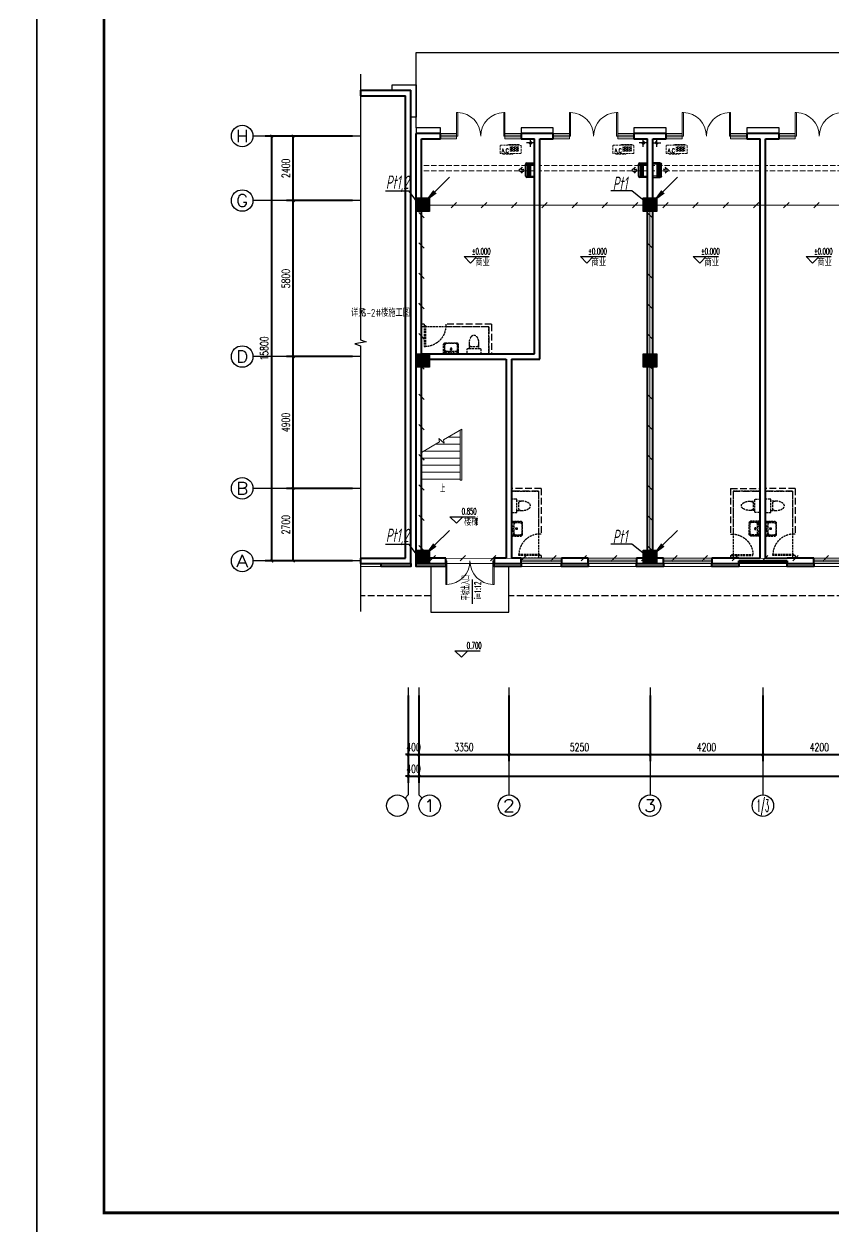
# Model space of a CAD drawing. Extents: x 491024 to 1725648, y 860327 to 1705161.
# Drawn here: x 849938 to 880075, y 1112794 to 1157519 of the extents above; entities that cross this region are included whole.
import ezdxf
from ezdxf.enums import TextEntityAlignment as Align

# ---------------------------------------------------------------- set-up
doc = ezdxf.new("R2010")
doc.units = 0
doc.header["$LTSCALE"] = 1000
doc.header["$MEASUREMENT"] = 0
for name, pattern in [('__DASH', [0.35, 0.25, -0.1]), ('CENTER2', [1.125, 0.75, -0.125, 0.125, -0.125]), ('DASH', [0.35, 0.25, -0.1])]:
    doc.linetypes.add(name, pattern=pattern)
doc.layers.get('Defpoints').update_dxf_attribs({"color": 8})
for name, color, linetype in [('!!电气', 1, 'Continuous'), ('A-AC', 8, 'Continuous'), ('A-DI-S(箭头)', 8, 'Continuous'), ('A-EQPM-MECH', 8, 'Continuous'), ('AXIS', 8, 'Continuous'), ('AXIS_TEXT', 8, 'Continuous'), ('C-AXIS(轴号)', 8, 'Continuous'), ('C-AXIS-T(字)', 8, 'Continuous'), ('DIM-照明', 3, 'Continuous'), ('DIM_ELEV', 8, 'Continuous'), ('DIM_SYMB', 8, 'Continuous'), ('LWIRE', 4, 'Continuous'), ('PUB_TEXT', 8, 'Continuous'), ('S-COLU-HATCH', 8, 'Continuous'), ('S-COLU-LINE1', 8, 'Continuous'), ('SHTLN', 4, 'Continuous'), ('WIRE-接地', 2, 'Continuous'), ('卫生间', 8, 'Continuous'), ('图框', 140, 'Continuous'), ('平面线脚', 8, 'Continuous'), ('机电标识类', 8, 'Continuous')]:
    doc.layers.add(name, color=color, linetype=linetype)
for name, color, linetype, lineweight in [('STAIR', 8, 'Continuous', 18), ('WALL', 8, 'Continuous', 40), ('WINDOW', 8, 'Continuous', 15), ('平面-看线', 8, 'Continuous', 15), ('平面-空调预留孔', 8, 'Continuous', 15), ('空调', 8, 'Continuous', 13)]:
    doc.layers.add(name, color=color, linetype=linetype, lineweight=lineweight)
doc.layers.add('审核', color=1, linetype='Continuous', plot=False)
doc.styles.add('_TCH_AXIS', font='COMPLEX', dxfattribs={"bigfont": 'GBCBIG'})
doc.styles.add('_TCH_DIM', font='SIMPLEX.shx', dxfattribs={"width": 0.7, "bigfont": 'GBCBIG.shx'})
doc.styles.add('_TCH_DIM_T3', font='SIMPLEX', dxfattribs={"width": 0.705882, "bigfont": 'GBCBIG'})
doc.styles.add('COMPLEX', font='COMPLEX')
doc.styles.add('HZTXT', font='gbeitc.shx', dxfattribs={"width": 0.8, "height": 400, "bigfont": 'hztxt.shx'})
doc.styles.get("Standard").update_dxf_attribs({"font": 'gbenor.shx', "bigfont": 'gbcbig.shx'})
doc.dimstyles.new('_TCH_ARCH&&100', dxfattribs={"dimtxt": 297.5, "dimasz": 100, "dimexe": 250, "dimexo": 300, "dimgap": 126.25, "dimtad": 1, "dimdec": 0, "dimzin": 0, "dimdsep": 46, "dimtxsty": '_TCH_DIM_T3', "dimblk": 'ARCHTICK', "dimcen": 0.09, "dimclrt": 7, "dimazin": 2, "dimtfac": 1, "dimtdec": 0, "dimtix": 1, "dimtmove": 2, "dimatfit": 3, "dimfxl": 1, "dimtolj": 1, "dimtzin": 0, "dimarcsym": 0})

# ---------------------------------------------------------------- blocks, each defined once
blk = doc.blocks.new('QER5Y5WE3')
for p, q in [((-194, 188), (-1, 388)), ((194, -188), (-194, 188)), ((72, 389), (-156, 153)), ((292, -73), (-90, 296)), ((321, -43), (-61, 326)), ((360, -17), (-29, 359)), ((389, 14), (0, 389)), ((72, 389), (387, 86)), ((387, 86), (159, -151)), ((388, 13), (194, -188)), ((236, 408), (404, 419)), ((326, 383), (236, 408)), ((326, 383), (253, 308)), ((297, 307), (253, 308)), ((299, 264), (297, 307)), ((372, 340), (299, 264)), ((399, 251), (372, 340)), ((399, 251), (404, 419))]:
    blk.add_line(p, q)
for centre, start, end in [((36, 352), 46.0154, 136.0154), ((351, 49), 316.0154, 46.0154)]:
    blk.add_arc(centre, 51.3, start, end)
blk = doc.blocks.new('gsergvr')
at = {"layer": '平面-空调预留孔', "linetype": 'DASH', "ltscale": 0.3}
for p, q in [((34075, 17176), (34075, 17166)), ((34085, 17156), (34438, 17156)), ((34448, 17166), (34448, 17176))]:
    blk.add_line(p, q, dxfattribs=at)
blk.add_lwpolyline([(34729, 17176), (33989, 17176, -0.414214), (33969, 17196), (33969, 17466, -0.414214), (33989, 17486), (34729, 17486, -0.414214), (34749, 17466), (34749, 17196, -0.414214)], format="xyb", close=True, dxfattribs=at)
for points in [[(34679, 17515), (34260, 17515), (34260, 17500), (34679, 17500)], [(34658, 17428), (34343, 17428), (34343, 17399), (34658, 17399)], [(34658, 17362), (34343, 17362), (34343, 17333), (34658, 17333)], [(34658, 17296), (34343, 17296), (34343, 17267), (34658, 17267)]]:
    blk.add_lwpolyline(points, close=True, dxfattribs=at)
for centre, start, end in [((34085, 17166), 180, 270), ((34438, 17166), 270, 0)]:
    blk.add_arc(centre, 10, start, end, dxfattribs=at)
at = {"layer": '平面-空调预留孔', "linetype": 'DASH', "ltscale": 0.3, "style": '_TCH_DIM', "width": 0.705882}
blk.add_text('A.C', height=146.9, dxfattribs=at).set_placement((34028, 17216))
blk = doc.blocks.new('GSDFD')
at = {"layer": '机电标识类', "color": 250, "linetype": 'DASH', "ltscale": 400}
for p, q in [((14683726, 6458089), (14684026, 6458089)), ((14683876, 6457939), (14683876, 6458239))]:
    blk.add_line(p, q, dxfattribs=at)
at = {"layer": '空调', "color": 1, "linetype": 'DASH'}
blk.add_circle((14683876, 6458089), 50, dxfattribs=at)
blk = doc.blocks.new('1241241')
at = {"layer": '审核', "color": 251, "linetype": '__DASH'}
for p, q in [((1100, 2600), (0, 2600)), ((0, 2500), (0, 2600)), ((1000, 2500), (0, 2500)), ((1000, 2500), (1000, 900)), ((1100, 2600), (1100, 900)), ((1100, 900), (1000, 900)), ((1000, 100), (1000, 100)), ((1100, 100), (1000, 100)), ((1100, 100), (1000, 100)), ((1000, 100), (1000, 0)), ((1100, 100), (1000, 100)), ((1100, 0), (1000, 0)), ((1100, 100), (1100, 100)), ((1100, 100), (1100, 0))]:
    blk.add_line(p, q, dxfattribs=at)
at = {"layer": '审核', "color": 251, "linetype": '__DASH', "ltscale": 0.3}
for p, q in [((0, 2170), (0, 1730)), ((170, 2200), (30, 2200)), ((200, 2119), (200, 2170)), ((200, 1780), (200, 2119)), ((430, 2119), (200, 2119)), ((260, 2089), (260, 1810)), ((0, 1379), (350, 1379)), ((0, 819), (0, 1379)), ((349, 1351), (26, 1351)), ((26, 848), (26, 1351)), ((30, 1700), (170, 1700)), ((51, 1379), (51, 1352)), ((123, 1380), (123, 1352)), ((200, 1730), (200, 1780)), ((200, 1780), (430, 1780)), ((381, 1321), (349, 1351)), ((350, 1379), (410, 1329)), ((26, 1331), (79, 1331)), ((26, 1010), (26, 1190)), ((26, 1100), (26, 1010)), ((79, 1331), (79, 1253)), ((79, 868), (79, 945)), ((84, 1248), (100, 1248)), ((84, 950), (100, 950)), ((100, 909), (100, 1289)), ((100, 909), (127, 868)), ((101, 1291), (127, 1331)), ((127, 1331), (335, 1331)), ((335, 1331), (381, 1290)), ((335, 868), (381, 909)), ((381, 1321), (381, 878)), ((410, 869), (410, 1329)), ((1100, 900), (1000, 900)), ((0, 819), (350, 819)), ((26, 868), (79, 868)), ((349, 848), (26, 848)), ((51, 822), (51, 848)), ((123, 820), (123, 848)), ((127, 868), (335, 868)), ((381, 878), (349, 848)), ((350, 819), (410, 869)), ((270, 100), (270, 140)), ((1050, 140), (270, 140)), ((1050, 100), (270, 100)), ((1100, 100), (1000, 100)), ((1050, 100), (1050, 140))]:
    blk.add_line(p, q, dxfattribs=at)
blk.add_lwpolyline([(1000, 0), (0, 0), (0, 2500), (1000, 2500)], close=True, dxfattribs=at)
for centre, radius in [((44, 1100), 8), ((54, 1190), 15), ((56, 1010), 15), ((182, 1100), 33.1), ((182, 1100), 24.9)]:
    blk.add_circle(centre, radius, dxfattribs=at)
for centre, radius, start, end in [((30, 2170), 30, 90, 180), ((170, 2170), 30, 0, 90), ((413, 1722), 398, 53.3619, 112.5495), ((413, 2177), 398, 247.4505, 306.6381), ((590, 1950), 110, 303.4509, 56.5491), ((30, 1730), 30, 180, 270), ((170, 1730), 30, 270, 0), ((84, 1253), 5, 180, 270), ((84, 945), 5, 90, 180), ((105, 1289), 5, 147.2444, 180), ((1050, 120), 780, 90, 178.5307)]:
    blk.add_arc(centre, radius, start, end, dxfattribs=at)
blk = doc.blocks.new('rewerwer')
at = {"layer": 'S-COLU-HATCH'}
h = blk.add_hatch(color=256, dxfattribs=at)
h.dxf.hatch_style = 1
h.paths.add_polyline_path([(1293088, 1151056), (1293588, 1151056), (1293588, 1150556), (1293088, 1150556)])
h = blk.add_hatch(color=256, dxfattribs=at)
h.dxf.hatch_style = 1
h.paths.add_polyline_path([(1301538, 1151056), (1302038, 1151056), (1302038, 1150556), (1301538, 1150556)])
h = blk.add_hatch(color=256, dxfattribs=at)
h.dxf.hatch_style = 1
h.paths.add_polyline_path([(1293088, 1145256), (1293588, 1145256), (1293588, 1144756), (1293088, 1144756)])
h = blk.add_hatch(color=256, dxfattribs=at)
h.dxf.hatch_style = 1
h.paths.add_polyline_path([(1301538, 1145256), (1302038, 1145256), (1302038, 1144756), (1301538, 1144756)])
h = blk.add_hatch(color=256, dxfattribs=at)
h.dxf.hatch_style = 1
h.paths.add_polyline_path([(1293088, 1137956), (1293588, 1137956), (1293588, 1137456), (1293088, 1137456)])
h = blk.add_hatch(color=256, dxfattribs=at)
h.dxf.hatch_style = 1
h.paths.add_polyline_path([(1301538, 1137956), (1302038, 1137956), (1302038, 1137456), (1301538, 1137456)])
at = {"layer": 'S-COLU-LINE1'}
for points in [[(1293088, 1151056), (1293588, 1151056), (1293588, 1150556), (1293088, 1150556)], [(1301538, 1151056), (1302038, 1151056), (1302038, 1150556), (1301538, 1150556)], [(1293088, 1145256), (1293588, 1145256), (1293588, 1144756), (1293088, 1144756)], [(1301538, 1145256), (1302038, 1145256), (1302038, 1144756), (1301538, 1144756)], [(1293088, 1137956), (1293588, 1137956), (1293588, 1137456), (1293088, 1137456)], [(1301538, 1137956), (1302038, 1137956), (1302038, 1137456), (1301538, 1137456)]]:
    blk.add_lwpolyline(points, close=True, dxfattribs=at)
blk = doc.blocks.new('_ArchTick')
at = {"color": 0, "linetype": 'ByBlock', "const_width": 0.4}
blk.add_lwpolyline([(-0.5, -0.5), (0.5, 0.5)], dxfattribs=at)
blk = doc.blocks.new('*D51')
at = {"layer": 'AXIS', "color": 0, "lineweight": -2, "transparency": 16777216}
for p, q in [((1290711, 1153356), (1287461, 1153356)), ((1287711, 1137556), (1287711, 1153356)), ((1290711, 1137556), (1287461, 1137556))]:
    blk.add_line(p, q, dxfattribs=at)
at = {"layer": 'Defpoints', "color": 0, "transparency": 16777216}
for p in [(1287711, 1153356), (1291011, 1153356), (1291011, 1137556)]:
    blk.add_point(p, dxfattribs=at)
at = {"layer": 'AXIS', "color": 0, "lineweight": -2, "transparency": 16777216, "xscale": 100, "yscale": 100, "zscale": 100}
for p, rotation in [((1287711, 1153356), 90), ((1287711, 1137556), 270)]:
    blk.add_blockref('_ArchTick', p, dxfattribs=dict(at, rotation=rotation))
at = {"layer": 'AXIS', "color": 7, "transparency": 16777216, "insert": (1287436, 1145456), "char_height": 297.5, "attachment_point": 5, "rotation": 90, "style": '_TCH_DIM_T3'}
blk.add_mtext('\\A1;15800', dxfattribs=at)
blk = doc.blocks.new('*D50')
at = {"layer": 'AXIS', "color": 0, "lineweight": -2, "transparency": 16777216}
for p, q in [((1290711, 1153356), (1288261, 1153356)), ((1288511, 1150956), (1288511, 1153356)), ((1290711, 1150956), (1288261, 1150956))]:
    blk.add_line(p, q, dxfattribs=at)
at = {"layer": 'Defpoints', "color": 0, "transparency": 16777216}
for p in [(1288511, 1153356), (1291011, 1153356), (1291011, 1150956)]:
    blk.add_point(p, dxfattribs=at)
at = {"layer": 'AXIS', "color": 0, "lineweight": -2, "transparency": 16777216, "xscale": 100, "yscale": 100, "zscale": 100}
for p, rotation in [((1288511, 1153356), 90), ((1288511, 1150956), 270)]:
    blk.add_blockref('_ArchTick', p, dxfattribs=dict(at, rotation=rotation))
at = {"layer": 'AXIS', "color": 7, "transparency": 16777216, "insert": (1288236, 1152156), "char_height": 297.5, "attachment_point": 5, "rotation": 90, "style": '_TCH_DIM_T3'}
blk.add_mtext('\\A1;2400', dxfattribs=at)
blk = doc.blocks.new('*D49')
at = {"layer": 'AXIS', "color": 0, "lineweight": -2, "transparency": 16777216}
for p, q in [((1290711, 1150956), (1288261, 1150956)), ((1288511, 1145156), (1288511, 1150956)), ((1290711, 1145156), (1288261, 1145156))]:
    blk.add_line(p, q, dxfattribs=at)
at = {"layer": 'Defpoints', "color": 0, "transparency": 16777216}
for p in [(1288511, 1150956), (1291011, 1150956), (1291011, 1145156)]:
    blk.add_point(p, dxfattribs=at)
at = {"layer": 'AXIS', "color": 0, "lineweight": -2, "transparency": 16777216, "xscale": 100, "yscale": 100, "zscale": 100}
for p, rotation in [((1288511, 1150956), 90), ((1288511, 1145156), 270)]:
    blk.add_blockref('_ArchTick', p, dxfattribs=dict(at, rotation=rotation))
at = {"layer": 'AXIS', "color": 7, "transparency": 16777216, "insert": (1288236, 1148056), "char_height": 297.5, "attachment_point": 5, "rotation": 90, "style": '_TCH_DIM_T3'}
blk.add_mtext('\\A1;5800', dxfattribs=at)
blk = doc.blocks.new('*D48')
at = {"layer": 'AXIS', "color": 0, "lineweight": -2, "transparency": 16777216}
for p, q in [((1290711, 1145156), (1288261, 1145156)), ((1288511, 1140256), (1288511, 1145156)), ((1290711, 1140256), (1288261, 1140256))]:
    blk.add_line(p, q, dxfattribs=at)
at = {"layer": 'Defpoints', "color": 0, "transparency": 16777216}
for p in [(1288511, 1145156), (1291011, 1145156), (1291011, 1140256)]:
    blk.add_point(p, dxfattribs=at)
at = {"layer": 'AXIS', "color": 0, "lineweight": -2, "transparency": 16777216, "xscale": 100, "yscale": 100, "zscale": 100}
for p, rotation in [((1288511, 1145156), 90), ((1288511, 1140256), 270)]:
    blk.add_blockref('_ArchTick', p, dxfattribs=dict(at, rotation=rotation))
at = {"layer": 'AXIS', "color": 7, "transparency": 16777216, "insert": (1288236, 1142706), "char_height": 297.5, "attachment_point": 5, "rotation": 90, "style": '_TCH_DIM_T3'}
blk.add_mtext('\\A1;4900', dxfattribs=at)
blk = doc.blocks.new('*D47')
at = {"layer": 'AXIS', "color": 0, "lineweight": -2, "transparency": 16777216}
for p, q in [((1290711, 1140256), (1288261, 1140256)), ((1288511, 1137556), (1288511, 1140256)), ((1290711, 1137556), (1288261, 1137556))]:
    blk.add_line(p, q, dxfattribs=at)
at = {"layer": 'Defpoints', "color": 0, "transparency": 16777216}
for p in [(1288511, 1140256), (1291011, 1140256), (1291011, 1137556)]:
    blk.add_point(p, dxfattribs=at)
at = {"layer": 'AXIS', "color": 0, "lineweight": -2, "transparency": 16777216, "xscale": 100, "yscale": 100, "zscale": 100}
for p, rotation in [((1288511, 1140256), 90), ((1288511, 1137556), 270)]:
    blk.add_blockref('_ArchTick', p, dxfattribs=dict(at, rotation=rotation))
at = {"layer": 'AXIS', "color": 7, "transparency": 16777216, "insert": (1288236, 1138906), "char_height": 297.5, "attachment_point": 5, "rotation": 90, "style": '_TCH_DIM_T3'}
blk.add_mtext('\\A1;2700', dxfattribs=at)
blk = doc.blocks.new('*D46')
at = {"layer": 'AXIS', "color": 0, "lineweight": -2, "transparency": 16777216}
for p, q in [((1293188, 1132556), (1293188, 1129306)), ((1365188, 1132556), (1365188, 1129306)), ((1293188, 1129556), (1365188, 1129556))]:
    blk.add_line(p, q, dxfattribs=at)
at = {"layer": 'Defpoints', "color": 0, "transparency": 16777216}
for p in [(1293188, 1132856), (1365188, 1132856), (1365188, 1129556)]:
    blk.add_point(p, dxfattribs=at)
at = {"layer": 'AXIS', "color": 0, "lineweight": -2, "transparency": 16777216, "xscale": 100, "yscale": 100, "zscale": 100, "rotation": 180}
blk.add_blockref('_ArchTick', (1293188, 1129556), dxfattribs=at)
at = {"layer": 'AXIS', "color": 0, "lineweight": -2, "transparency": 16777216, "xscale": 100, "yscale": 100, "zscale": 100}
blk.add_blockref('_ArchTick', (1365188, 1129556), dxfattribs=at)
at = {"layer": 'AXIS', "color": 7, "transparency": 16777216, "insert": (1329188, 1129831), "char_height": 297.5, "attachment_point": 5, "style": '_TCH_DIM_T3'}
blk.add_mtext('\\A1;72000', dxfattribs=at)
blk = doc.blocks.new('*D45')
at = {"layer": 'AXIS', "color": 0, "lineweight": -2, "transparency": 16777216}
for p, q in [((1292788, 1132556), (1292788, 1129306)), ((1293188, 1132556), (1293188, 1129306)), ((1292788, 1129556), (1292688, 1129556)), ((1292788, 1129556), (1293188, 1129556)), ((1293188, 1129556), (1293288, 1129556))]:
    blk.add_line(p, q, dxfattribs=at)
at = {"layer": 'Defpoints', "color": 0, "transparency": 16777216}
for p in [(1292788, 1132856), (1293188, 1132856), (1293188, 1129556)]:
    blk.add_point(p, dxfattribs=at)
at = {"layer": 'AXIS', "color": 0, "lineweight": -2, "transparency": 16777216, "xscale": 100, "yscale": 100, "zscale": 100}
blk.add_blockref('_ArchTick', (1292788, 1129556), dxfattribs=at)
at = {"layer": 'AXIS', "color": 0, "lineweight": -2, "transparency": 16777216, "xscale": 100, "yscale": 100, "zscale": 100, "rotation": 180}
blk.add_blockref('_ArchTick', (1293188, 1129556), dxfattribs=at)
at = {"layer": 'AXIS', "color": 7, "transparency": 16777216, "insert": (1292988, 1129831), "char_height": 297.5, "attachment_point": 5, "style": '_TCH_DIM_T3'}
blk.add_mtext('\\A1;400', dxfattribs=at)
blk = doc.blocks.new('*D44')
at = {"layer": 'AXIS', "color": 0, "lineweight": -2, "transparency": 16777216}
for p, q in [((1292788, 1132556), (1292788, 1130106)), ((1293188, 1132556), (1293188, 1130106)), ((1292788, 1130356), (1292688, 1130356)), ((1292788, 1130356), (1293188, 1130356)), ((1293188, 1130356), (1293288, 1130356))]:
    blk.add_line(p, q, dxfattribs=at)
at = {"layer": 'Defpoints', "color": 0, "transparency": 16777216}
for p in [(1292788, 1132856), (1293188, 1132856), (1293188, 1130356)]:
    blk.add_point(p, dxfattribs=at)
at = {"layer": 'AXIS', "color": 0, "lineweight": -2, "transparency": 16777216, "xscale": 100, "yscale": 100, "zscale": 100}
blk.add_blockref('_ArchTick', (1292788, 1130356), dxfattribs=at)
at = {"layer": 'AXIS', "color": 0, "lineweight": -2, "transparency": 16777216, "xscale": 100, "yscale": 100, "zscale": 100, "rotation": 180}
blk.add_blockref('_ArchTick', (1293188, 1130356), dxfattribs=at)
at = {"layer": 'AXIS', "color": 7, "transparency": 16777216, "insert": (1292988, 1130631), "char_height": 297.5, "attachment_point": 5, "style": '_TCH_DIM_T3'}
blk.add_mtext('\\A1;400', dxfattribs=at)
blk = doc.blocks.new('*D43')
at = {"layer": 'AXIS', "color": 0, "lineweight": -2, "transparency": 16777216}
for p, q in [((1293188, 1132556), (1293188, 1130106)), ((1296538, 1132556), (1296538, 1130106)), ((1293188, 1130356), (1296538, 1130356))]:
    blk.add_line(p, q, dxfattribs=at)
at = {"layer": 'Defpoints', "color": 0, "transparency": 16777216}
for p in [(1293188, 1132856), (1296538, 1132856), (1296538, 1130356)]:
    blk.add_point(p, dxfattribs=at)
at = {"layer": 'AXIS', "color": 0, "lineweight": -2, "transparency": 16777216, "xscale": 100, "yscale": 100, "zscale": 100, "rotation": 180}
blk.add_blockref('_ArchTick', (1293188, 1130356), dxfattribs=at)
at = {"layer": 'AXIS', "color": 0, "lineweight": -2, "transparency": 16777216, "xscale": 100, "yscale": 100, "zscale": 100}
blk.add_blockref('_ArchTick', (1296538, 1130356), dxfattribs=at)
at = {"layer": 'AXIS', "color": 7, "transparency": 16777216, "insert": (1294863, 1130631), "char_height": 297.5, "attachment_point": 5, "style": '_TCH_DIM_T3'}
blk.add_mtext('\\A1;3350', dxfattribs=at)
blk = doc.blocks.new('*D42')
at = {"layer": 'AXIS', "color": 0, "lineweight": -2, "transparency": 16777216}
for p, q in [((1296538, 1132556), (1296538, 1130106)), ((1301788, 1132556), (1301788, 1130106)), ((1296538, 1130356), (1301788, 1130356))]:
    blk.add_line(p, q, dxfattribs=at)
at = {"layer": 'Defpoints', "color": 0, "transparency": 16777216}
for p in [(1296538, 1132856), (1301788, 1132856), (1301788, 1130356)]:
    blk.add_point(p, dxfattribs=at)
at = {"layer": 'AXIS', "color": 0, "lineweight": -2, "transparency": 16777216, "xscale": 100, "yscale": 100, "zscale": 100, "rotation": 180}
blk.add_blockref('_ArchTick', (1296538, 1130356), dxfattribs=at)
at = {"layer": 'AXIS', "color": 0, "lineweight": -2, "transparency": 16777216, "xscale": 100, "yscale": 100, "zscale": 100}
blk.add_blockref('_ArchTick', (1301788, 1130356), dxfattribs=at)
at = {"layer": 'AXIS', "color": 7, "transparency": 16777216, "insert": (1299163, 1130631), "char_height": 297.5, "attachment_point": 5, "style": '_TCH_DIM_T3'}
blk.add_mtext('\\A1;5250', dxfattribs=at)
blk = doc.blocks.new('*D41')
at = {"layer": 'AXIS', "color": 0, "lineweight": -2, "transparency": 16777216}
for p, q in [((1301788, 1132556), (1301788, 1130106)), ((1305988, 1132556), (1305988, 1130106)), ((1301788, 1130356), (1305988, 1130356))]:
    blk.add_line(p, q, dxfattribs=at)
at = {"layer": 'Defpoints', "color": 0, "transparency": 16777216}
for p in [(1301788, 1132856), (1305988, 1132856), (1305988, 1130356)]:
    blk.add_point(p, dxfattribs=at)
at = {"layer": 'AXIS', "color": 0, "lineweight": -2, "transparency": 16777216, "xscale": 100, "yscale": 100, "zscale": 100, "rotation": 180}
blk.add_blockref('_ArchTick', (1301788, 1130356), dxfattribs=at)
at = {"layer": 'AXIS', "color": 0, "lineweight": -2, "transparency": 16777216, "xscale": 100, "yscale": 100, "zscale": 100}
blk.add_blockref('_ArchTick', (1305988, 1130356), dxfattribs=at)
at = {"layer": 'AXIS', "color": 7, "transparency": 16777216, "insert": (1303888, 1130631), "char_height": 297.5, "attachment_point": 5, "style": '_TCH_DIM_T3'}
blk.add_mtext('\\A1;4200', dxfattribs=at)
blk = doc.blocks.new('*D40')
at = {"layer": 'AXIS', "color": 0, "lineweight": -2, "transparency": 16777216}
for p, q in [((1305988, 1132556), (1305988, 1130106)), ((1310188, 1132556), (1310188, 1130106)), ((1305988, 1130356), (1310188, 1130356))]:
    blk.add_line(p, q, dxfattribs=at)
at = {"layer": 'Defpoints', "color": 0, "transparency": 16777216}
for p in [(1305988, 1132856), (1310188, 1132856), (1310188, 1130356)]:
    blk.add_point(p, dxfattribs=at)
at = {"layer": 'AXIS', "color": 0, "lineweight": -2, "transparency": 16777216, "xscale": 100, "yscale": 100, "zscale": 100, "rotation": 180}
blk.add_blockref('_ArchTick', (1305988, 1130356), dxfattribs=at)
at = {"layer": 'AXIS', "color": 0, "lineweight": -2, "transparency": 16777216, "xscale": 100, "yscale": 100, "zscale": 100}
blk.add_blockref('_ArchTick', (1310188, 1130356), dxfattribs=at)
at = {"layer": 'AXIS', "color": 7, "transparency": 16777216, "insert": (1308088, 1130631), "char_height": 297.5, "attachment_point": 5, "style": '_TCH_DIM_T3'}
blk.add_mtext('\\A1;4200', dxfattribs=at)
blk = doc.blocks.new('$WINLIB2D$00000001')
at = {"color": 0}
for points in [[(-0.5, 0.5), (-0.5, -0.5)], [(-0.5, 0.5), (0.5, 0.5)], [(0.5, -0.5), (0.5, 0.5)], [(0.5, 0.167), (-0.5, 0.167)], [(0.5, -0.167), (-0.5, -0.167)], [(-0.5, -0.5), (0.5, -0.5)]]:
    blk.add_lwpolyline(points, dxfattribs=at)
blk = doc.blocks.new('$DorLib2D$00000002')
for p, q in [((-0.5, 0), (-0.5, 0.4875)), ((-0.475, 0.4875), (-0.5, 0.4875)), ((-0.475, 0), (-0.475, 0.4875)), ((0.475, 0), (0.475, 0.4875)), ((0.475, 0.4875), (0.5, 0.4875)), ((0.5, 0), (0.5, 0.4875)), ((-0.5, 0), (-0.475, 0)), ((0.5, 0), (0.475, 0))]:
    blk.add_line(p, q)
at = {"lineweight": 13}
for centre, start, end in [((-0.4875, 0), 0, 88.53072), ((0.4875, 0), 91.46928, 180)]:
    blk.add_arc(centre, 0.4875, start, end, dxfattribs=at)
blk = doc.blocks.new('_AXISO')
blk.add_circle((0, 0), 0.5)
at = {"layer": 'AXIS_TEXT', "style": 'COMPLEX', "width": 1.041667}
blk.add_attdef('A', text='', height=0.56, dxfattribs=at).set_placement((-0.25, -0.28), (0.25, -0.28), align=Align.FIT)
blk = doc.blocks.new('$TelecSys$00000008')
blk.add_line((0.4, 0.4), (-0.4, -0.4))
blk = doc.blocks.new('$TelecSys$00000078')
for p, q in [((1.15, 1.15), (0.55, 0.55)), ((0.104, 0.104), (0.104, 0.104)), ((-0.104, -0.104), (-0.104, -0.104))]:
    blk.add_line(p, q)
at = {"const_width": 0.142}
blk.add_lwpolyline([(-0.071, 0, 1), (0.071, 0, 1)], format="xyb", close=True, dxfattribs=at)
blk.add_solid([(0.62, 0.48), (0.48, 0.62), (0.1, 0.1)])
at = {"width": 0.8, "flags": 9}
blk.add_attdef('A', (0, 0), '', height=0.00002, dxfattribs=at)
blk = doc.blocks.new('SDFSDFGSDFGSDFHG')
at = {"layer": 'DIM_SYMB'}
blk.add_hatch(color=8, dxfattribs=at).paths.add_polyline_path([(1295175.4, 1135959.6), (1295175.4, 1136199.6), (1295143.4, 1136199.6)])
at = {"layer": 'A-DI-S(箭头)', "color": 8}
blk.add_lwpolyline([(1291011.4, 1155656.1), (1291011.4, 1145776.9), (1291221.4, 1145700.4), (1290801.4, 1145626.4), (1291011.4, 1145551.9), (1291011.4, 1135672.6)], dxfattribs=at)
at = {"layer": 'A-EQPM-MECH', "color": 8}
for points in [[(1293087.7, 1153656.1), (1293087.7, 1156456.1), (1327287.7, 1156456.1), (1327287.7, 1153656.1)], [(1293637.7, 1137356.1), (1293637.7, 1135656.1), (1296537.7, 1135656.1), (1296537.7, 1137356.1)]]:
    blk.add_lwpolyline(points, dxfattribs=at)
at = {"layer": 'C-AXIS(轴号)', "color": 8}
for p, q in [((1291011.4, 1153356.1), (1287011.4, 1153356.1)), ((1291011.4, 1150956.1), (1287011.4, 1150956.1)), ((1291011.4, 1145156.1), (1287011.4, 1145156.1)), ((1291011.4, 1140256.1), (1287011.4, 1140256.1)), ((1291011.4, 1137556.1), (1287011.4, 1137556.1)), ((1292787.7, 1132856.1), (1292787.7, 1128856.1)), ((1293187.7, 1132856.1), (1293187.7, 1128856.1)), ((1296537.7, 1132856.1), (1296537.7, 1128856.1)), ((1301787.7, 1132856.1), (1301787.7, 1128856.1)), ((1305987.7, 1132856.1), (1305987.7, 1128856.1)), ((1292670.5, 1128739), (1292787.7, 1128856.1)), ((1293304.9, 1128739), (1293187.7, 1128856.1))]:
    blk.add_line(p, q, dxfattribs=at)
at = {"layer": 'DIM_ELEV', "color": 8}
for p, q in [((1295108, 1148630.9), (1294868, 1148870.9)), ((1294868, 1148870.9), (1295803.3, 1148870.9)), ((1295108, 1148630.9), (1295348, 1148870.9)), ((1299435.6, 1148630.9), (1299195.6, 1148870.9)), ((1299195.6, 1148870.9), (1300130.9, 1148870.9)), ((1299435.6, 1148630.9), (1299675.6, 1148870.9)), ((1303635.6, 1148630.9), (1303395.6, 1148870.9)), ((1303395.6, 1148870.9), (1304330.9, 1148870.9)), ((1303635.6, 1148630.9), (1303875.6, 1148870.9)), ((1307835.6, 1148630.9), (1307595.6, 1148870.9)), ((1307595.6, 1148870.9), (1308530.9, 1148870.9)), ((1307835.6, 1148630.9), (1308075.6, 1148870.9)), ((1294580.7, 1138962.4), (1294340.7, 1139202.4)), ((1294340.7, 1139202.4), (1295276, 1139202.4)), ((1294580.7, 1138962.4), (1294820.7, 1139202.4)), ((1294767.4, 1133974.2), (1294527.4, 1134214.2)), ((1294527.4, 1134214.2), (1295462.7, 1134214.2)), ((1294767.4, 1133974.2), (1295007.4, 1134214.2))]:
    blk.add_line(p, q, dxfattribs=at)
at = {"layer": 'DIM_SYMB', "color": 8}
blk.add_lwpolyline([(1294037.7, 1140466.1, 0, 0, 0), (1294037.7, 1141656.1, 64, 0, 0), (1294037.7, 1141896.1, 0, 0, 0)], format="xyseb", dxfattribs=at)
blk.add_lwpolyline([(1295175.4, 1136867.8), (1295175.4, 1135959.6)], dxfattribs=at)
at = {"layer": 'STAIR', "color": 8}
for p, q in [((1294787.7, 1142459.2), (1294098.2, 1142061.1)), ((1294713.2, 1142416.1), (1294727.7, 1142416.1)), ((1294727.7, 1140566.1), (1294727.7, 1142424.5)), ((1294787.7, 1140596.1), (1294787.7, 1142459.2)), ((1294787.7, 1140566.1), (1294787.7, 1142459.2)), ((1293959.9, 1141981.2), (1293287.7, 1141593.1)), ((1293812.5, 1141896.1), (1294727.7, 1141896.1)), ((1294133.2, 1141930.7), (1293927.1, 1142103.6)), ((1293927.1, 1142103.6), (1293959.9, 1141981.2)), ((1294098.2, 1142061.1), (1294133.2, 1141930.7)), ((1294262.9, 1142156.1), (1294727.7, 1142156.1)), ((1293287.7, 1140596.1), (1293287.7, 1141593.1)), ((1293362.2, 1141636.1), (1294727.7, 1141636.1)), ((1293287.7, 1141376.1), (1294727.7, 1141376.1)), ((1293287.7, 1141116.1), (1294727.7, 1141116.1)), ((1293287.7, 1140856.1), (1294727.7, 1140856.1)), ((1293287.7, 1140596.1), (1294727.7, 1140596.1)), ((1294727.7, 1140566.1), (1294787.7, 1140566.1))]:
    blk.add_line(p, q, dxfattribs=at)
at = {"layer": 'WALL', "color": 8}
for p, q in [((1291011.4, 1155056.1), (1292887.7, 1155056.1)), ((1291011.4, 1155056.1), (1291011.4, 1154856.1)), ((1291011.4, 1154856.1), (1292687.7, 1154856.1)), ((1292687.7, 1137656.1), (1292687.7, 1154856.1)), ((1292887.7, 1137456.1), (1292887.7, 1155056.1)), ((1293087.7, 1145156.1), (1293087.7, 1153456.1)), ((1293987.7, 1153456.1), (1293087.7, 1153456.1)), ((1293287.7, 1145256.1), (1293287.7, 1153256.1)), ((1293287.7, 1153256.1), (1293987.7, 1153256.1)), ((1293987.7, 1153256.1), (1293987.7, 1153456.1)), ((1297587.7, 1153456.1), (1296987.7, 1153456.1)), ((1296987.7, 1153456.1), (1296987.7, 1153256.1)), ((1296987.7, 1153256.1), (1297487.7, 1153256.1)), ((1297487.7, 1145256.1), (1297487.7, 1153256.1)), ((1298187.7, 1153456.1), (1297587.7, 1153456.1)), ((1297687.7, 1145056.1), (1297687.7, 1153256.1)), ((1297687.7, 1153256.1), (1298187.7, 1153256.1)), ((1298187.7, 1153256.1), (1298187.7, 1153456.1)), ((1301787.7, 1153456.1), (1301187.7, 1153456.1)), ((1301187.7, 1153456.1), (1301187.7, 1153256.1)), ((1301187.7, 1153256.1), (1301687.7, 1153256.1)), ((1301687.7, 1137656.1), (1301687.7, 1153256.1)), ((1302387.7, 1153456.1), (1301787.7, 1153456.1)), ((1301887.7, 1137656.1), (1301887.7, 1153256.1)), ((1301887.7, 1153256.1), (1302387.7, 1153256.1)), ((1302387.7, 1153256.1), (1302387.7, 1153456.1)), ((1305987.7, 1153456.1), (1305387.7, 1153456.1)), ((1305387.7, 1153456.1), (1305387.7, 1153256.1)), ((1305387.7, 1153256.1), (1305887.7, 1153256.1)), ((1305887.7, 1137656.1), (1305887.7, 1153256.1)), ((1306587.7, 1153456.1), (1305987.7, 1153456.1)), ((1306087.7, 1137656.1), (1306087.7, 1153256.1)), ((1306087.7, 1153256.1), (1306587.7, 1153256.1)), ((1306587.7, 1153256.1), (1306587.7, 1153456.1)), ((1293087.7, 1137456.1), (1293087.7, 1145156.1)), ((1293287.7, 1145256.1), (1296537.7, 1145256.1)), ((1293287.7, 1137656.1), (1293287.7, 1145056.1)), ((1293287.7, 1145056.1), (1296437.7, 1145056.1)), ((1296437.7, 1145056.1), (1296437.7, 1137656.1)), ((1296537.7, 1145256.1), (1297487.7, 1145256.1)), ((1296637.7, 1145056.1), (1297687.7, 1145056.1)), ((1296637.7, 1145056.1), (1296637.7, 1137656.1)), ((1291011.4, 1137656.1), (1292687.7, 1137656.1)), ((1291011.4, 1137656.1), (1291011.4, 1137456.1)), ((1291011.4, 1137456.1), (1292887.7, 1137456.1)), ((1293087.7, 1137456.1), (1294187.7, 1137456.1)), ((1294187.7, 1137656.1), (1293287.7, 1137656.1)), ((1294187.7, 1137456.1), (1294187.7, 1137656.1)), ((1296437.7, 1137656.1), (1295987.7, 1137656.1)), ((1295987.7, 1137656.1), (1295987.7, 1137456.1)), ((1295987.7, 1137456.1), (1296537.7, 1137456.1)), ((1296537.7, 1137456.1), (1296987.7, 1137456.1)), ((1296987.7, 1137656.1), (1296637.7, 1137656.1)), ((1296987.7, 1137456.1), (1296987.7, 1137656.1)), ((1299487.7, 1137656.1), (1298487.7, 1137656.1)), ((1298487.7, 1137656.1), (1298487.7, 1137456.1)), ((1298487.7, 1137456.1), (1299487.7, 1137456.1)), ((1299487.7, 1137456.1), (1299487.7, 1137656.1)), ((1301687.7, 1137656.1), (1301287.7, 1137656.1)), ((1301287.7, 1137656.1), (1301287.7, 1137456.1)), ((1301287.7, 1137456.1), (1301787.7, 1137456.1)), ((1301787.7, 1137456.1), (1302287.7, 1137456.1)), ((1302287.7, 1137656.1), (1301887.7, 1137656.1)), ((1302287.7, 1137456.1), (1302287.7, 1137656.1)), ((1305087.7, 1137656.1), (1304087.7, 1137656.1)), ((1304087.7, 1137656.1), (1304087.7, 1137456.1)), ((1304087.7, 1137456.1), (1305087.7, 1137456.1)), ((1305087.7, 1137656.1), (1305887.7, 1137656.1)), ((1305087.7, 1137456.1), (1305087.7, 1137556.1)), ((1305087.7, 1137556.1), (1305987.7, 1137556.1)), ((1305087.7, 1137456.1), (1305087.7, 1137556.1)), ((1305987.7, 1137556.1), (1306887.7, 1137556.1)), ((1306087.7, 1137656.1), (1306887.7, 1137656.1)), ((1307887.7, 1137656.1), (1306887.7, 1137656.1)), ((1306887.7, 1137556.1), (1306887.7, 1137456.1)), ((1306887.7, 1137456.1), (1306887.7, 1137556.1)), ((1306887.7, 1137456.1), (1307887.7, 1137456.1)), ((1307887.7, 1137456.1), (1307887.7, 1137656.1))]:
    blk.add_line(p, q, dxfattribs=at)
for points in [[(1292887.7, 1137456.1), (1292887.7, 1137356.1), (1291787.7, 1137356.1), (1291787.7, 1137456.1)], [(1294187.7, 1137456.1), (1294187.7, 1137356.1), (1293087.7, 1137356.1), (1293087.7, 1137456.1)], [(1296987.7, 1137456.1), (1296987.7, 1137356.1), (1295987.7, 1137356.1), (1295987.7, 1137456.1)], [(1299487.7, 1137456.1), (1299487.7, 1137356.1), (1298487.7, 1137356.1), (1298487.7, 1137456.1)], [(1302287.7, 1137456.1), (1302287.7, 1137356.1), (1301287.7, 1137356.1), (1301287.7, 1137456.1)], [(1305087.7, 1137456.1), (1305087.7, 1137356.1), (1304087.7, 1137356.1), (1304087.7, 1137456.1)], [(1307887.7, 1137456.1), (1307887.7, 1137356.1), (1306887.7, 1137356.1), (1306887.7, 1137456.1)]]:
    blk.add_lwpolyline(points, dxfattribs=at)
at = {"layer": 'WINDOW', "color": 8}
blk.add_line((1295987.7, 1137456.1), (1294187.7, 1137456.1), dxfattribs=at)
at = {"layer": '卫生间', "color": 8, "linetype": 'DASH'}
for points in [[(1293637.7, 1136256.1), (1291011.4, 1136256.1)], [(1312837.3, 1136256.1), (1296537.7, 1136256.1)]]:
    blk.add_lwpolyline(points, dxfattribs=at)
at = {"layer": '平面-看线', "color": 8, "linetype": 'DASH', "ltscale": 0.8}
for points in [[(1297487.7, 1152256.6), (1293287.7, 1152256.6)], [(1301687.7, 1152256.6), (1297687.7, 1152256.6)], [(1305887.7, 1152256.6), (1301887.7, 1152256.6)], [(1310087.7, 1152256.6), (1306087.7, 1152256.6)], [(1297487.7, 1152056.6), (1293287.7, 1152056.6)], [(1301687.7, 1152056.6), (1297687.7, 1152056.6)], [(1305887.7, 1152056.6), (1301887.7, 1152056.6)], [(1310087.7, 1152056.6), (1306087.7, 1152056.6)]]:
    blk.add_lwpolyline(points, dxfattribs=at)
at = {"layer": '平面-看线', "color": 8}
for points in [[(1291011.4, 1137356.1), (1291787.7, 1137356.1)], [(1296987.7, 1137356.1), (1298487.7, 1137356.1)], [(1299487.7, 1137356.1), (1301287.7, 1137356.1)], [(1302287.7, 1137356.1), (1304087.7, 1137356.1)], [(1305087.7, 1137356.1), (1306887.7, 1137356.1)], [(1307887.7, 1137356.1), (1309687.7, 1137356.1)]]:
    blk.add_lwpolyline(points, dxfattribs=at)
at = {"layer": '平面线脚', "color": 8}
for points in [[(1292187.7, 1155056.1), (1292187.7, 1155256.1), (1293087.7, 1155256.1), (1293087.7, 1154056.1), (1292887.7, 1154056.1)], [(1293987.7, 1153456.1), (1293987.7, 1153656.1), (1293087.7, 1153656.1), (1293087.7, 1153456.1)], [(1298187.7, 1153456.1), (1298187.7, 1153656.1), (1296987.7, 1153656.1), (1296987.7, 1153456.1)], [(1302387.7, 1153456.1), (1302387.7, 1153656.1), (1301187.7, 1153656.1), (1301187.7, 1153456.1)], [(1306587.7, 1153456.1), (1306587.7, 1153656.1), (1305387.7, 1153656.1), (1305387.7, 1153456.1)]]:
    blk.add_lwpolyline(points, dxfattribs=at)
at = {"color": 8, "xscale": -1}
for name, p in [('GSDFD', (15981214.3, -5304983.8)), ('GSDFD', (15985414.3, -5304983.8)), ('1241241', (1305887.7, 1137656.1))]:
    blk.add_blockref(name, p, dxfattribs=at)
at = {"color": 8}
for name, p in [('GSDFD', (-13381838.9, -5304983.8)), ('1241241', (1296637.7, 1137656.1)), ('1241241', (1306087.7, 1137656.1))]:
    blk.add_blockref(name, p, dxfattribs=at)
at = {"color": 8, "xscale": -1, "rotation": 270}
blk.add_blockref('1241241', (1293287.7, 1145256.1), dxfattribs=at)
at = {"layer": 'A-AC', "color": 8, "linetype": 'ByBlock', "rotation": 133.9846063388433}
for p in [(1297487.7, 1152086.1), (1301687.7, 1152086.1)]:
    blk.add_blockref('QER5Y5WE3', p, dxfattribs=at)
at = {"layer": 'A-AC', "color": 8, "linetype": 'ByBlock', "xscale": -1, "rotation": 226.0153936611567}
blk.add_blockref('QER5Y5WE3', (1301887.7, 1152086.1), dxfattribs=at)
at = {"layer": 'C-AXIS(轴号)', "color": 8}
ref = blk.add_blockref('_AXISO', (1286611.4, 1153356.1), dxfattribs=dict(at, xscale=800, yscale=800, zscale=800))
ref.add_attrib('A', 'H', dxfattribs={"layer": 'C-AXIS-T(字)', "height": 452.5, "style": '_TCH_AXIS', "width": 1.05}).set_placement((1286385.1, 1153129.9), (1286837.6, 1153129.9), align=Align.FIT)
ref = blk.add_blockref('_AXISO', (1286611.4, 1150956.1), dxfattribs=dict(at, xscale=800, yscale=800, zscale=800))
ref.add_attrib('A', 'G', dxfattribs={"layer": 'C-AXIS-T(字)', "height": 452.5, "style": '_TCH_AXIS', "width": 1.166667}).set_placement((1286385.1, 1150729.9), (1286837.6, 1150729.9), align=Align.FIT)
ref = blk.add_blockref('_AXISO', (1286611.4, 1145156.1), dxfattribs=dict(at, xscale=800, yscale=800, zscale=800))
ref.add_attrib('A', 'D', dxfattribs={"layer": 'C-AXIS-T(字)', "height": 452.5, "style": '_TCH_AXIS', "width": 1.235294}).set_placement((1286385.1, 1144929.9), (1286837.6, 1144929.9), align=Align.FIT)
ref = blk.add_blockref('_AXISO', (1286611.4, 1140256.1), dxfattribs=dict(at, xscale=800, yscale=800, zscale=800))
ref.add_attrib('A', 'B', dxfattribs={"layer": 'C-AXIS-T(字)', "height": 452.5, "style": '_TCH_AXIS', "width": 1.235294}).set_placement((1286385.1, 1140029.9), (1286837.6, 1140029.9), align=Align.FIT)
ref = blk.add_blockref('_AXISO', (1286611.4, 1137556.1), dxfattribs=dict(at, xscale=800, yscale=800, zscale=800))
ref.add_attrib('A', 'A', dxfattribs={"layer": 'C-AXIS-T(字)', "height": 452.5, "style": '_TCH_AXIS', "width": 1.166667}).set_placement((1286385.1, 1137329.9), (1286837.6, 1137329.9), align=Align.FIT)
at = {"layer": 'C-AXIS(轴号)', "color": 8, "xscale": 800, "yscale": 800, "zscale": 800}
blk.add_blockref('_AXISO', (1292387.7, 1128456.1), dxfattribs=at)
at = {"layer": 'C-AXIS(轴号)', "color": 8}
ref = blk.add_blockref('_AXISO', (1293587.7, 1128456.1), dxfattribs=dict(at, xscale=800, yscale=800, zscale=800))
ref.add_attrib('A', '1', dxfattribs={"layer": 'C-AXIS-T(字)', "height": 452.5, "style": '_TCH_AXIS', "width": 2.333333}).set_placement((1293361.4, 1128229.9), (1293814, 1128229.9), align=Align.FIT)
ref = blk.add_blockref('_AXISO', (1296537.7, 1128456.1), dxfattribs=dict(at, xscale=800, yscale=800, zscale=800))
ref.add_attrib('A', '2', dxfattribs={"layer": 'C-AXIS-T(字)', "height": 452.5, "style": '_TCH_AXIS', "width": 1.5}).set_placement((1296311.4, 1128229.9), (1296764, 1128229.9), align=Align.FIT)
ref = blk.add_blockref('_AXISO', (1301787.7, 1128456.1), dxfattribs=dict(at, xscale=800, yscale=800, zscale=800))
ref.add_attrib('A', '3', dxfattribs={"layer": 'C-AXIS-T(字)', "height": 452.5, "style": '_TCH_AXIS', "width": 1.5}).set_placement((1301561.4, 1128229.9), (1302014, 1128229.9), align=Align.FIT)
ref = blk.add_blockref('_AXISO', (1305987.7, 1128456.1), dxfattribs=dict(at, xscale=800, yscale=800, zscale=800))
ref.add_attrib('A', '1/3', dxfattribs={"layer": 'C-AXIS-T(字)', "height": 452.55, "style": '_TCH_AXIS', "width": 0.411765}).set_placement((1305761.4, 1128229.9), (1306214, 1128229.9), align=Align.FIT)
at = {"layer": 'S-COLU-LINE1', "color": 8}
blk.add_blockref('rewerwer', (0, 0), dxfattribs=at)
at = {"layer": 'WINDOW', "color": 8}
for name, p, xscale, yscale, zscale, rotation in [('$DorLib2D$00000002', (1295487.7, 1153356.1), -1800, -1800, -1800, 179.9999999999758), ('$DorLib2D$00000002', (1299687.7, 1153356.1), 1800, -1800, 1800, 179.9999999999682), ('$DorLib2D$00000002', (1303887.7, 1153356.1), -1800, -1800, -1800, 179.9999999999746), ('$DorLib2D$00000002', (1308087.7, 1153356.1), -1800, -1800, -1800, 179.9999999999746), ('$WINLIB2D$00000001', (1294287.7, 1153356.1), -600, 200, -600, 179.9999999999758), ('$WINLIB2D$00000001', (1296687.7, 1153356.1), -600, 200, -600, 179.9999999999758), ('$WINLIB2D$00000001', (1298487.7, 1153356.1), 600, 200, 600, 179.9999999999682), ('$WINLIB2D$00000001', (1300887.7, 1153356.1), 600, 200, 600, 179.9999999999682), ('$WINLIB2D$00000001', (1302687.7, 1153356.1), -600, 200, -600, 179.9999999999746), ('$WINLIB2D$00000001', (1305087.7, 1153356.1), -600, 200, -600, 179.9999999999746), ('$WINLIB2D$00000001', (1306887.7, 1153356.1), -600, 200, -600, 179.9999999999746), ('$DorLib2D$00000002', (1295087.7, 1137556.1), -1800, 1800, -1800, 180.000000000016), ('$WINLIB2D$00000001', (1297737.7, 1137556.1), -1500, -200, -1500, 180.0000000000152), ('$WINLIB2D$00000001', (1300387.7, 1137556.1), 1800, -200, 1800, 180.0000000000152), ('$WINLIB2D$00000001', (1303187.7, 1137556.1), -1800, -200, -1800, 180.0000000000081), ('$WINLIB2D$00000001', (1305987.7, 1137506.1), -1800, 100, -1800, 359.9999999998444), ('$WINLIB2D$00000001', (1308787.7, 1137556.1), 1800, -200, 1800, 180.0000000000081)]:
    blk.add_blockref(name, p, dxfattribs=dict(at, xscale=xscale, yscale=yscale, zscale=zscale, rotation=rotation))
at = {"layer": '平面-空调预留孔', "color": 8}
for p in [(1262239.1, 1135524.9), (1266439.1, 1135524.9), (1268419.1, 1135524.9)]:
    blk.add_blockref('gsergvr', p, dxfattribs=at)
at = {"layer": 'PUB_TEXT', "color": 8, "style": '_TCH_DIM'}
for s, height, width, p in [('%%P0.000', 238, 0.494118, (1295163.3, 1148951)), ('%%P0.000', 238, 0.494118, (1299490.9, 1148951)), ('%%P0.000', 238, 0.494118, (1303690.9, 1148951)), ('%%P0.000', 238, 0.494118, (1307890.9, 1148951)), ('上', 270.1, 0.7, (1293979.3, 1140106.1)), ('0.850', 238, 0.494118, (1294781.6, 1139282.5)), ('0.700', 238, 0.494118, (1294968.3, 1134294.3))]:
    blk.add_text(s, height=height, dxfattribs=dict(at, width=width)).set_placement(p)
at = {"layer": 'PUB_TEXT', "color": 8}
for s, height, p in [('商业', 270.07, (1295287.1, 1148519.2)), ('商业', 270.07, (1299614.7, 1148519.2)), ('商业', 270.07, (1303814.7, 1148519.2)), ('商业', 270.07, (1308014.7, 1148519.2)), ('详见', 270.07, (1290660.9, 1146643.6)), ('S-2#', 280, (1291054.1, 1146643.6)), ('楼施工图', 270.07, (1291777.5, 1146643.6)), ('楼梯', 270.07, (1294865.4, 1138870.3)), ('1', 280, (1295258.6, 1138870.3))]:
    blk.add_text(s, height=height, dxfattribs=at).set_placement(p)
at = {"layer": 'PUB_TEXT', "color": 8, "style": '_TCH_DIM'}
for s, height, width, p in [('平坡出入口', 270.07, 0.7, (1295077.5, 1136091.5)), ('i=1:12', 238, 0.494118, (1295493.5, 1136147.7))]:
    blk.add_text(s, height=height, rotation=90, dxfattribs=dict(at, width=width)).set_placement(p)
at = {"layer": 'AXIS', "color": 8}
for p1, p2, distance, picture, middle in [((1291011.4, 1137556.1), (1291011.4, 1153356.1), 3300, '*D51', (1287436.4, 1145456.1)), ((1291011.4, 1150956.1), (1291011.4, 1153356.1), 2500, '*D50', (1288236.4, 1152156.1)), ((1291011.4, 1145156.1), (1291011.4, 1150956.1), 2500, '*D49', (1288236.4, 1148056.1)), ((1291011.4, 1140256.1), (1291011.4, 1145156.1), 2500, '*D48', (1288236.4, 1142706.1)), ((1291011.4, 1137556.1), (1291011.4, 1140256.1), 2500, '*D47', (1288236.4, 1138906.1)), ((1292787.7, 1132856.1), (1293187.7, 1132856.1), -3300, '*D45', (1292987.7, 1129831.1)), ((1292787.7, 1132856.1), (1293187.7, 1132856.1), -2500, '*D44', (1292987.7, 1130631.1)), ((1293187.7, 1132856.1), (1365187.7, 1132856.1), -3300, '*D46', (1329187.7, 1129831.1)), ((1293187.7, 1132856.1), (1296537.7, 1132856.1), -2500, '*D43', (1294862.7, 1130631.1)), ((1296537.7, 1132856.1), (1301787.7, 1132856.1), -2500, '*D42', (1299162.7, 1130631.1)), ((1301787.7, 1132856.1), (1305987.7, 1132856.1), -2500, '*D41', (1303887.7, 1130631.1)), ((1305987.7, 1132856.1), (1310187.7, 1132856.1), -2500, '*D40', (1308087.7, 1130631.1))]:
    dim = blk.add_aligned_dim(p1=p1, p2=p2, distance=distance, dimstyle='_TCH_ARCH&&100', dxfattribs=at)
    dim.commit()
    dim.dimension.update_dxf_attribs({"geometry": picture, "text_midpoint": middle})

msp = doc.modelspace()

# ---------------------------------------------------------------- linework, layer by layer
at = {"layer": '!!电气'}
for points in [[(864691.2, 1150734.4), (864262.9, 1151300), (863392.8, 1151300)], [(873216.3, 1150786.1), (872551.8, 1151314.8), (871776.7, 1151314.8)], [(864691.2, 1137604.4), (864262.9, 1138170), (863392.8, 1138170)], [(873216.3, 1137656.1), (872551.8, 1138184.8), (871776.7, 1138184.8)]]:
    msp.add_lwpolyline(points, dxfattribs=at)
at = {"layer": 'WIRE-接地', "linetype": 'CENTER2', "const_width": 30}
for points in [[(864731, 1150790.6), (864731, 1137656.1), (936431, 1137656.1), (936431, 1147156.1), (928838, 1147156.1), (928838, 1148908.1), (898625.9, 1148908.1), (898625.9, 1150786.1), (864731, 1150786.1), (864731, 1137656.1)], [(873224, 1137656.1), (873224, 1150786.1)]]:
    msp.add_lwpolyline(points, dxfattribs=at)
at = {"layer": '图框'}
for points in [[(745313, 1112318.7), (850413, 1112318.7), (850413, 1171718.7), (745313, 1171718.7)], [(850413, 1112318.7), (955513, 1112318.7), (955513, 1171718.7), (850413, 1171718.7)]]:
    msp.add_lwpolyline(points, close=True, dxfattribs=at)
at = {"layer": '图框', "const_width": 100}
msp.add_lwpolyline([(852913, 1113318.7), (954513, 1113318.7), (954513, 1170718.7), (852913, 1170718.7)], close=True, dxfattribs=at)

# ---------------------------------------------------------------- block references
at = {"layer": 'LWIRE', "xscale": 900, "yscale": 900, "zscale": 900}
for p in [(864731, 1150786.1), (873216.3, 1150786.1), (864731, 1137656.1), (873216.3, 1137656.1)]:
    msp.add_blockref('$TelecSys$00000078', p, dxfattribs=at)
at = {"layer": 'SHTLN', "xscale": 250, "yscale": 250, "zscale": 250}
for p, rotation in [((865928.4, 1150786.1), 180), ((867053.4, 1150786.1), 180), ((868178.4, 1150786.1), 180), ((869303.4, 1150786.1), 180), ((870428.4, 1150786.1), 180), ((871553.4, 1150786.1), 180), ((872678.4, 1150786.1), 180), ((873803.4, 1150786.1), 180), ((874928.4, 1150786.1), 180), ((876053.4, 1150786.1), 180), ((877178.4, 1150786.1), 180), ((878303.4, 1150786.1), 180), ((879428.4, 1150786.1), 180), ((864731, 1150410.9), 269.9999999968281), ((864731, 1150408.6), 269.9999999968285), ((873224, 1150408.6), 90), ((864731, 1149285.9), 269.9999999968281), ((864731, 1149283.6), 269.9999999968285), ((873224, 1149283.6), 90), ((864731, 1148160.9), 269.9999999968281), ((864731, 1148158.6), 269.9999999968285), ((873224, 1148158.6), 90), ((864731, 1147035.9), 269.9999999968281), ((864731, 1147033.6), 269.9999999968285), ((873224, 1147033.6), 90), ((864731, 1145910.9), 269.9999999968281), ((864731, 1145908.6), 269.9999999968285), ((873224, 1145908.6), 90), ((864731, 1144785.9), 269.9999999968281), ((864731, 1144783.6), 269.9999999968285), ((873224, 1144783.6), 90), ((864731, 1143660.9), 269.9999999968281), ((864731, 1143658.6), 269.9999999968285), ((873224, 1143658.6), 90), ((864731, 1142535.9), 269.9999999968281), ((864731, 1142533.6), 269.9999999968285), ((873224, 1142533.6), 90), ((864731, 1141410.9), 269.9999999968281), ((864731, 1141408.6), 269.9999999968285), ((873224, 1141408.6), 90), ((864731, 1140285.9), 269.9999999968281), ((864731, 1140283.6), 269.9999999968285), ((873224, 1140283.6), 90), ((864731, 1139160.9), 269.9999999968281), ((864731, 1139158.6), 269.9999999968285), ((873224, 1139158.6), 90), ((864731, 1138035.9), 269.9999999968281), ((864731, 1138033.6), 269.9999999968285), ((873224, 1138033.6), 90)]:
    msp.add_blockref('$TelecSys$00000008', p, dxfattribs=dict(at, rotation=rotation))
for p in [(865143.5, 1137656.1), (866268.5, 1137656.1), (867393.5, 1137656.1), (868518.5, 1137656.1), (869643.5, 1137656.1), (870768.5, 1137656.1), (871893.5, 1137656.1), (873018.5, 1137656.1), (874143.5, 1137656.1), (875268.5, 1137656.1), (876393.5, 1137656.1), (877518.5, 1137656.1), (878643.5, 1137656.1), (879768.5, 1137656.1)]:
    msp.add_blockref('$TelecSys$00000008', p, dxfattribs=at)
at = {"layer": 'WALL'}
msp.add_blockref('SDFSDFGSDFGSDFHG', (-428556.7, 0), dxfattribs=at)

# ---------------------------------------------------------------- texts
at = {"layer": 'DIM-照明', "color": 7, "ltscale": 0.8, "style": 'HZTXT', "width": 0.7}
for s, p in [('Pt1,2', (863830.8, 1151579.4)), ('Pt1', (872119.7, 1151594.1)), ('Pt1,2', (863830.8, 1138449.4)), ('Pt1', (872119.7, 1138464.1))]:
    msp.add_text(s, height=500, dxfattribs=at).set_placement(p, align=Align.MIDDLE)

doc.saveas('drawing.dxf')
